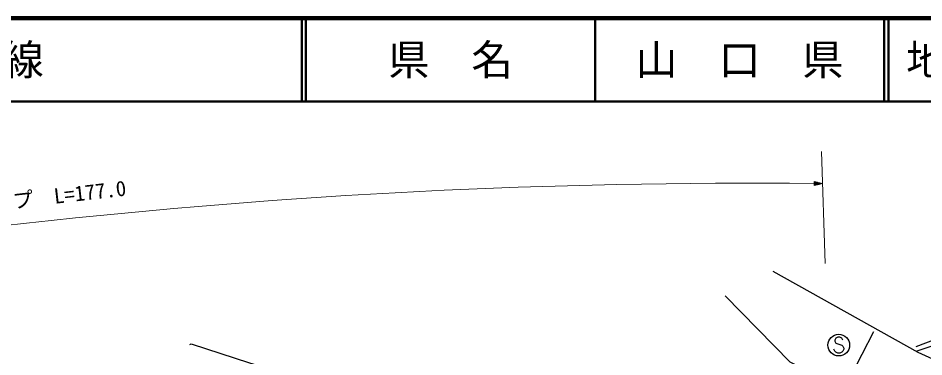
# Model space of a CAD drawing. Units: millimetres, scale not verified. Extents: x 40000 to 680000, y 20000 to 380000.
# Drawn here: x 263666 to 372514, y 339361 to 380000 of the extents above; entities that cross this region are included whole.
import ezdxf
from ezdxf.enums import TextEntityAlignment as Align

# ---------------------------------------------------------------- set-up
doc = ezdxf.new("R2010")
doc.units = ezdxf.units.MM
doc.header["$LTSCALE"] = 1000
for name, color, linetype, lineweight in [('M-BGD', 7, 'Continuous', 25), ('M-STR-HTXT', 7, 'Continuous', 13), ('M-STR-STRC', 7, 'Continuous', 25), ('M-TTL', 2, 'Continuous', 140), ('M-TTL-LINE', 7, 'Continuous', 50)]:
    doc.layers.add(name, color=color, linetype=linetype, lineweight=lineweight)
doc.layers.add('M-TTL-TXT', color=7, linetype='Continuous')
doc.styles.add('ＭＳ ゴシック', font='')
doc.styles.get('ＭＳ ゴシック').set_extended_font_data('MS Gothic')

msp = doc.modelspace()

# ---------------------------------------------------------------- linework, layer by layer
at = {"layer": 'M-BGD'}
for p, q in [((363712, 336946), (366517, 342410)), ((376978, 342652), (371562, 340568))]:
    msp.add_line(p, q, dxfattribs=at)
for points in [[(354359, 349650), (371767, 339940), (397678, 328177), (407990, 320679), (411145, 318684)], [(403190, 315902), (399200, 318841), (378546, 327947), (369383, 332084), (356456, 338719), (348643, 346691)], [(284295, 340840), (284464, 340925), (291491, 338639), (296233, 337199), (310372, 333389), (311049, 333305), (341662, 334554)], [(371602, 340032), (376105, 341578), (404328, 332859), (415443, 318289)]]:
    msp.add_lwpolyline(points, dxfattribs=at)
at = {"layer": 'M-STR-HTXT'}
for p, q in [((360653, 350568), (360195, 364019)), ((359330, 360409), (359324, 359909)), ((359328, 360309), (359728, 360304)), ((359529, 360356), (359329, 360359)), ((360327, 360148), (359330, 360409)), ((360327, 360148), (359324, 359909)), ((359325, 360009), (359725, 360004)), ((359525, 359956), (359325, 359959)), ((359326, 360109), (360126, 360100)), ((359926, 360052), (359326, 360059)), ((359327, 360209), (360127, 360200)), ((360327, 360148), (359327, 360159)), ((359928, 360252), (359328, 360259))]:
    msp.add_line(p, q, dxfattribs=at)
msp.add_arc((351587, -430404), 790599, 89.43907, 103.18143, dxfattribs=at)
at = {"layer": 'M-STR-STRC'}
for p, q in [((361932, 341594), (361814, 341358)), ((361814, 341358), (361814, 341240)), ((361814, 341240), (361932, 341003)), ((362169, 341713), (361932, 341594)), ((361932, 341003), (362641, 340767)), ((362405, 341713), (362169, 341713)), ((362641, 341594), (362405, 341713)), ((362760, 341358), (362641, 341594)), ((362641, 340767), (362760, 340649)), ((361814, 340058), (361696, 340294)), ((361932, 339940), (361814, 340058)), ((362169, 339822), (361932, 339940)), ((362405, 339822), (362169, 339822)), ((362641, 339940), (362405, 339822)), ((362760, 340058), (362641, 339940)), ((362760, 340649), (362878, 340413)), ((362878, 340294), (362760, 340058)), ((362878, 340413), (362878, 340294))]:
    msp.add_line(p, q, dxfattribs=at)
msp.add_circle((362287, 340767), 1300, dxfattribs=at)
at = {"layer": 'M-TTL'}
msp.add_line((680000, 380000), (40000, 380000), dxfattribs=at)
at = {"layer": 'M-TTL-LINE'}
for p, q in [((297750, 380000), (297750, 370000)), ((298250, 380000), (298250, 370000)), ((333000, 380000), (333000, 370000)), ((367750, 380000), (367750, 370000)), ((368250, 380000), (368250, 370000)), ((40000, 370000), (680000, 370000))]:
    msp.add_line(p, q, dxfattribs=at)

# ---------------------------------------------------------------- texts
at = {"layer": 'M-STR-HTXT', "style": 'ＭＳ ゴシック'}
msp.add_text('ガードパイプ  L=177.0', height=1833, rotation=6.562, dxfattribs=at).set_placement((263778, 356676), align=Align.BOTTOM_CENTER)
at = {"layer": 'M-TTL-TXT', "style": 'ＭＳ ゴシック'}
for s, p in [('主要地方道\u3000山口旭線', (216734, 375000)), ('地 名', (370380, 375000))]:
    msp.add_text(s, height=3666, dxfattribs=at).set_placement(p, align=Align.MIDDLE_LEFT)
for s, p in [('県\u3000名', (315625, 375000)), ('山\u3000口\u3000県', (350375, 375000))]:
    msp.add_text(s, height=3666, dxfattribs=at).set_placement(p, align=Align.MIDDLE_CENTER)

doc.saveas('drawing.dxf')
